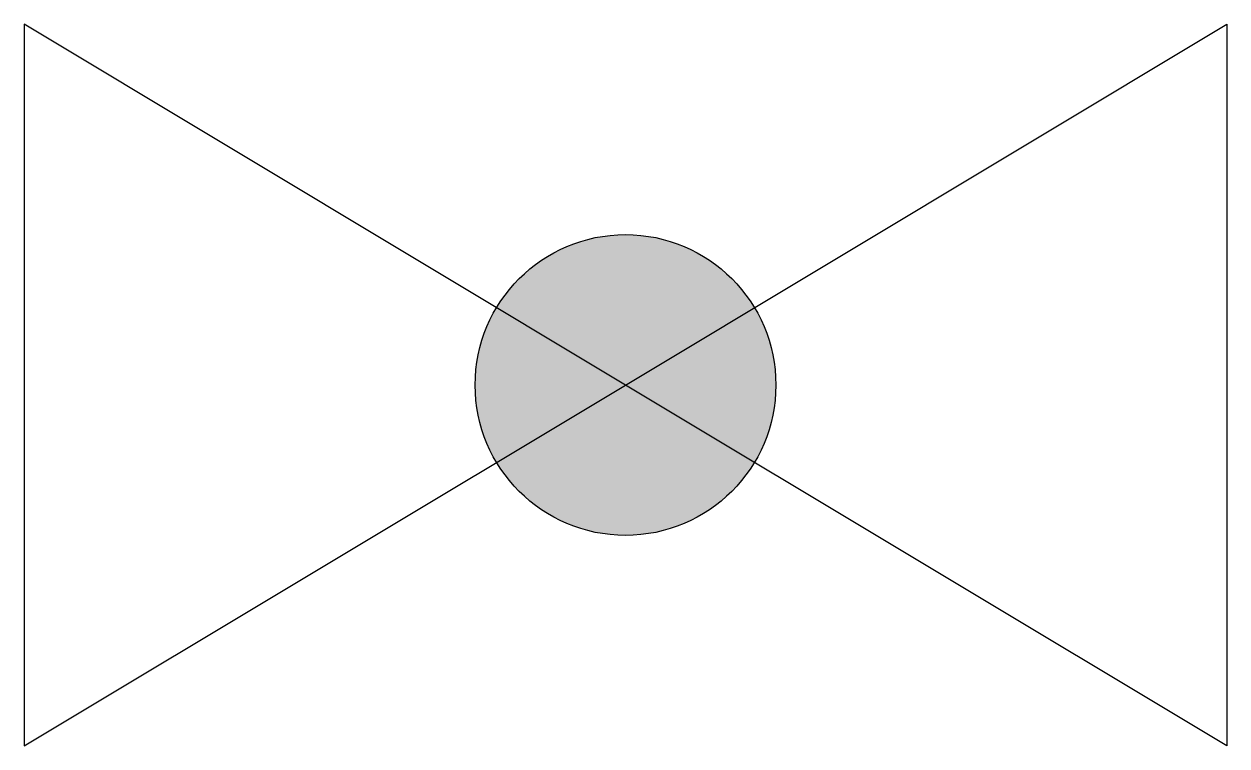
# Model space of a CAD drawing. Header units: millimetres. Extents: x -3 to 3, y -1.8 to 1.8.
import ezdxf

# ---------------------------------------------------------------- set-up
doc = ezdxf.new("R2010")
doc.units = ezdxf.units.MM

msp = doc.modelspace()

# ---------------------------------------------------------------- hatches: boundary and pattern name
at = {"lineweight": -2}
msp.add_hatch(color=0, dxfattribs=at).paths.add_polyline_path([(0.75, 0, 1), (-0.75, 0, 1)])

# ---------------------------------------------------------------- linework, layer by layer
at = {"color": 0, "linetype": 'Continuous', "lineweight": -2}
for points in [[(-3, 1.8), (-3, -1.8), (0, 0)], [(3, 1.8), (3, -1.8), (0, 0)]]:
    msp.add_lwpolyline(points, close=True, dxfattribs=at)
msp.add_circle((0, 0), 0.75, dxfattribs=at)

doc.saveas('drawing.dxf')
